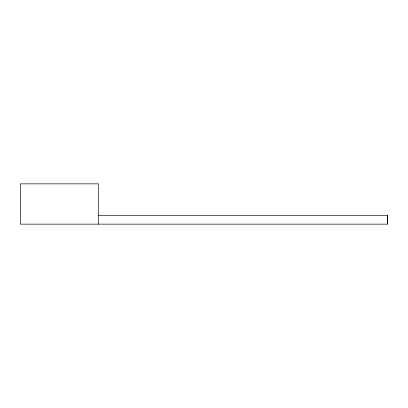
<?xml version="1.0" encoding="UTF-8"?>
<svg xmlns="http://www.w3.org/2000/svg" width="408" height="408" viewBox="0 0 408 408"><rect width="100%" height="100%" fill="white"/><g stroke="black" fill="none" stroke-linecap="round" stroke-linejoin="round"><path stroke-width="0.61" d="M387.508 215.511L387.508 224.145M98.685 215.511L98.685 183.855L20.4 183.855L20.4 224.145L387.6 224.145L387.6 215.511L98.379 215.511L98.379 224.145"/></g></svg>
